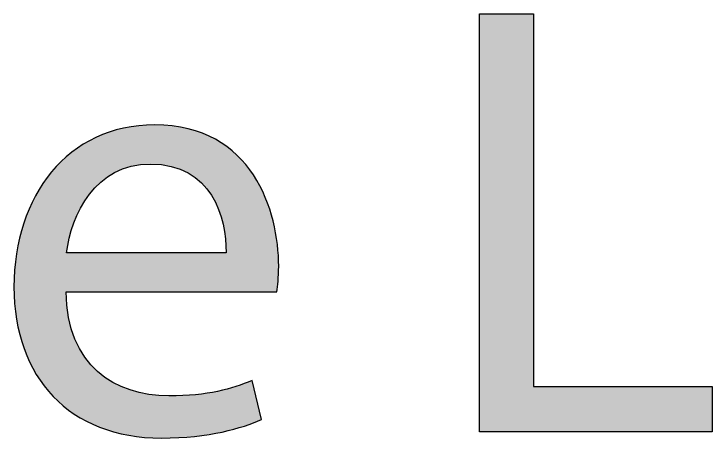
# Model space of a CAD drawing. Extents: x 4 to 601, y -234 to -4.
# Drawn here: x 480.19 to 490.32, y -162.56 to -156.4 of the extents above; entities that cross this region are included whole.
import ezdxf

# ---------------------------------------------------------------- set-up
doc = ezdxf.new("R2010")
doc.units = 0
doc.layers.add('LAYER_1', color=7, linetype='CONTINUOUS')

# ---------------------------------------------------------------- blocks, each defined once
blk = doc.blocks.new('*U6')
at = {"layer": 'LAYER_1', "color": 250}
for points in [[(481.761, -158.652), (481.647, -158.096), (481.761, -158.065)], [(481.776, -158.648), (481.761, -158.065), (481.776, -158.061)], [(481.851, -158.624), (481.776, -158.061), (481.851, -158.049)], [(481.871, -158.618), (481.851, -158.049), (481.871, -158.046)], [(481.886, -158.613), (481.871, -158.046), (481.886, -158.043)], [(481.997, -158.593), (481.886, -158.043), (481.997, -158.026)], [(482.021, -158.589), (481.997, -158.026), (482.021, -158.024)], [(482.083, -158.585), (482.021, -158.024), (482.083, -158.021)], [(482.145, -158.582), (482.083, -158.021), (482.145, -158.018)], [(482.166, -158.581), (482.145, -158.018), (482.166, -158.017)], [(482.229, -158.584), (482.166, -158.017), (482.229, -158.014)], [(482.166, -158.581), (482.166, -158.017), (482.229, -158.584)], [(482.229, -158.584), (482.229, -158.014), (482.325, -158.59)], [(482.325, -158.59), (482.325, -158.019), (482.328, -158.59)], [(482.328, -158.59), (482.328, -158.019), (482.436, -158.609)], [(482.436, -158.609), (482.436, -158.025), (482.469, -158.615)], [(482.469, -158.615), (482.469, -158.027), (482.483, -158.62)], [(482.483, -158.62), (482.483, -158.028), (482.599, -158.656)], [(482.599, -158.656), (482.599, -158.048), (482.714, -158.711)], [(482.714, -158.711), (482.714, -158.069), (482.714, -158.711)], [(482.714, -158.711), (482.714, -158.069), (482.807, -158.771)], [(481.398, -158.889), (481.374, -158.196), (481.398, -158.186)], [(481.427, -158.861), (481.398, -158.186), (481.427, -158.174)], [(481.446, -158.843), (481.427, -158.174), (481.446, -158.167)], [(481.542, -158.769), (481.446, -158.167), (481.542, -158.129)], [(481.569, -158.752), (481.542, -158.129), (481.569, -158.118)], [(481.62, -158.721), (481.569, -158.118), (481.62, -158.104)], [(481.632, -158.713), (481.62, -158.104), (481.632, -158.1)], [(481.647, -158.705), (481.632, -158.1), (481.647, -158.096)], [(482.807, -158.771), (482.807, -158.098), (482.817, -158.778)], [(482.817, -158.778), (482.817, -158.101), (482.822, -158.782)], [(482.822, -158.782), (482.822, -158.103), (482.907, -158.855)], [(482.907, -158.855), (482.907, -158.129), (482.923, -158.872)], [(482.923, -158.872), (482.923, -158.134), (482.985, -158.941)], [(482.985, -158.941), (482.985, -158.163), (483.052, -159.035)], [(481.212, -159.116), (481.192, -158.294), (481.212, -158.283)], [(481.213, -159.115), (481.212, -158.283), (481.213, -158.283)], [(481.237, -159.081), (481.213, -158.283), (481.237, -158.27)], [(481.281, -159.018), (481.237, -158.27), (481.281, -158.246)], [(481.359, -158.927), (481.281, -158.246), (481.359, -158.204)], [(481.374, -158.912), (481.359, -158.204), (481.374, -158.196)], [(483.052, -159.035), (483.052, -158.195), (483.109, -159.135)], [(483.109, -159.135), (483.109, -158.221), (483.11, -159.138)], [(483.11, -159.138), (483.11, -158.222), (483.14, -159.205)], [(483.14, -159.205), (483.14, -158.241), (483.155, -159.239)], [(483.155, -159.239), (483.155, -158.251), (483.207, -159.409)], [(483.207, -159.409), (483.207, -158.284), (483.221, -159.454)], [(481.054, -159.435), (481.024, -158.41), (481.054, -158.39)], [(481.061, -159.421), (481.054, -158.39), (481.061, -158.385)], [(481.071, -159.398), (481.061, -158.385), (481.071, -158.378)], [(481.151, -159.219), (481.071, -158.378), (481.151, -158.322)], [(481.192, -159.15), (481.151, -158.322), (481.192, -158.294)], [(483.221, -159.454), (483.221, -158.293), (483.256, -159.668)], [(483.256, -159.668), (483.256, -158.315), (483.264, -159.868)], [(480.942, -162.121), (480.9, -158.519), (480.942, -158.483)], [(480.95, -160.435), (480.942, -158.483), (480.95, -158.475)], [(480.978, -159.709), (480.95, -158.475), (480.978, -158.451)], [(480.988, -159.655), (480.978, -158.451), (480.988, -158.442)], [(481.024, -159.534), (480.988, -158.442), (481.024, -158.41)], [(480.871, -162.063), (480.754, -158.671), (480.871, -158.545)], [(480.9, -162.09), (480.871, -158.545), (480.9, -158.519)], [(480.871, -162.063), (480.871, -158.545), (480.9, -162.09)], [(480.9, -162.09), (480.9, -158.519), (480.942, -162.121)], [(480.754, -161.954), (480.731, -158.695), (480.754, -158.671)], [(480.754, -161.954), (480.754, -158.671), (480.871, -162.063)], [(480.731, -161.927), (480.624, -158.839), (480.731, -158.695)], [(480.731, -161.927), (480.731, -158.695), (480.754, -161.954)], [(480.607, -161.777), (480.51, -159.022), (480.607, -158.862)], [(480.624, -161.802), (480.607, -158.862), (480.624, -158.839)], [(480.607, -161.777), (480.607, -158.862), (480.624, -161.802)], [(480.624, -161.802), (480.624, -158.839), (480.731, -161.927)], [(480.497, -161.612), (480.412, -159.218), (480.497, -159.042)], [(480.51, -161.635), (480.497, -159.042), (480.51, -159.022)], [(480.497, -161.612), (480.497, -159.042), (480.51, -161.635)], [(480.51, -161.635), (480.51, -159.022), (480.607, -161.777)], [(480.404, -161.434), (480.332, -159.427), (480.404, -159.236)], [(480.412, -161.454), (480.404, -159.236), (480.412, -159.218)], [(480.404, -161.434), (480.404, -159.236), (480.412, -161.454)], [(480.412, -161.454), (480.412, -159.218), (480.497, -161.612)], [(480.326, -161.243), (480.268, -159.647), (480.326, -159.441)], [(480.332, -161.26), (480.326, -159.441), (480.332, -159.427)], [(480.326, -161.243), (480.326, -159.441), (480.332, -161.26)], [(480.332, -161.26), (480.332, -159.427), (480.404, -161.434)], [(480.265, -161.039), (480.223, -159.878), (480.265, -159.658)], [(480.268, -161.053), (480.265, -159.658), (480.268, -159.647)], [(480.265, -161.039), (480.265, -159.658), (480.268, -161.053)], [(480.268, -161.053), (480.268, -159.647), (480.326, -161.243)], [(480.221, -160.824), (480.195, -160.117), (480.221, -159.885)], [(480.223, -160.834), (480.221, -159.885), (480.223, -159.878)], [(480.221, -160.824), (480.221, -159.885), (480.223, -160.834)], [(480.223, -160.834), (480.223, -159.878), (480.265, -161.039)], [(480.195, -160.596), (480.186, -160.363), (480.195, -160.12)], [(480.195, -160.604), (480.195, -160.12), (480.195, -160.117)], [(480.195, -160.604), (480.195, -160.117), (480.221, -160.824)], [(480.195, -160.596), (480.195, -160.12), (480.195, -160.604)], [(480.942, -162.121), (480.942, -160.435), (480.95, -162.128)], [(480.95, -162.128), (480.95, -160.525), (480.978, -162.149)], [(480.978, -162.149), (480.978, -160.807), (480.988, -162.156)], [(480.988, -162.156), (480.988, -160.84), (481.024, -162.183)], [(481.024, -162.183), (481.024, -160.964), (481.054, -162.206)], [(481.054, -162.206), (481.054, -161.066), (481.061, -162.21)], [(481.061, -162.21), (481.061, -161.087), (481.071, -162.217)], [(481.071, -162.217), (481.071, -161.123), (481.151, -162.264)], [(481.151, -162.264), (481.151, -161.27), (481.192, -162.288)], [(481.192, -162.288), (481.192, -161.345), (481.212, -162.3)], [(481.212, -162.3), (481.212, -161.382), (481.213, -162.3)], [(481.213, -162.3), (481.213, -161.384), (481.237, -162.314)], [(481.237, -162.314), (481.237, -161.41), (481.281, -162.334)], [(481.281, -162.334), (481.281, -161.461), (481.359, -162.369)], [(481.359, -162.369), (481.359, -161.548), (481.374, -162.376)], [(481.374, -162.376), (481.374, -161.565), (481.398, -162.387)], [(481.398, -162.387), (481.398, -161.592), (481.427, -162.4)], [(481.427, -162.4), (481.427, -161.613), (481.446, -162.407)], [(481.446, -162.407), (481.446, -161.626), (481.542, -162.438)], [(481.542, -162.438), (481.542, -161.695), (481.569, -162.448)], [(481.569, -162.448), (481.569, -161.714), (481.62, -162.464)], [(483.642, -162.341), (483.551, -161.756), (483.642, -161.722)], [(481.62, -162.464), (481.62, -161.751), (481.632, -162.469)], [(481.632, -162.469), (481.632, -161.756), (481.647, -162.472)], [(481.647, -162.472), (481.647, -161.763), (481.761, -162.498)], [(481.761, -162.498), (481.761, -161.813), (481.776, -162.501)], [(481.776, -162.501), (481.776, -161.82), (481.851, -162.518)], [(483.408, -162.417), (483.276, -161.845), (483.408, -161.81)], [(483.423, -162.413), (483.408, -161.81), (483.423, -161.804)], [(483.53, -162.384), (483.423, -161.804), (483.53, -161.764)], [(483.551, -162.376), (483.53, -161.764), (483.551, -161.756)], [(481.851, -162.518), (481.851, -161.852), (481.871, -162.521)], [(481.871, -162.521), (481.871, -161.861), (481.886, -162.523)], [(481.886, -162.523), (481.886, -161.865), (481.997, -162.537)], [(481.997, -162.537), (481.997, -161.891), (482.021, -162.54)], [(482.021, -162.54), (482.021, -161.897), (482.083, -162.548)], [(482.083, -162.548), (482.083, -161.911), (482.145, -162.551)], [(482.145, -162.551), (482.145, -161.926), (482.166, -162.552)], [(482.166, -162.552), (482.166, -161.927), (482.229, -162.555)], [(482.229, -162.555), (482.229, -161.932), (482.325, -162.559)], [(482.714, -162.539), (482.599, -161.94), (482.714, -161.934)], [(482.807, -162.534), (482.714, -161.934), (482.807, -161.93)], [(482.714, -162.539), (482.714, -161.934), (482.714, -161.934)], [(482.817, -162.533), (482.807, -161.93), (482.817, -161.93)], [(482.822, -162.532), (482.817, -161.93), (482.822, -161.929)], [(482.907, -162.518), (482.822, -161.929), (482.907, -161.917)], [(482.923, -162.516), (482.907, -161.917), (482.923, -161.914)], [(482.985, -162.506), (482.923, -161.914), (482.985, -161.905)], [(483.052, -162.496), (482.985, -161.905), (483.052, -161.895)], [(483.109, -162.487), (483.052, -161.895), (483.109, -161.886)], [(483.11, -162.486), (483.109, -161.886), (483.11, -161.886)], [(483.14, -162.482), (483.11, -161.886), (483.14, -161.882)], [(483.155, -162.479), (483.14, -161.882), (483.155, -161.878)], [(483.207, -162.471), (483.155, -161.878), (483.207, -161.864)], [(483.221, -162.467), (483.207, -161.864), (483.221, -161.86)], [(483.256, -162.458), (483.221, -161.86), (483.256, -161.851)], [(483.264, -162.456), (483.256, -161.851), (483.264, -161.849)], [(483.276, -162.452), (483.264, -161.849), (483.276, -161.845)], [(482.325, -162.559), (482.325, -161.939), (482.328, -162.559)], [(482.469, -162.552), (482.436, -161.947), (482.469, -161.945)], [(482.483, -162.551), (482.469, -161.945), (482.483, -161.945)], [(482.599, -162.545), (482.483, -161.945), (482.599, -161.94)]]:
    blk.add_solid(points, dxfattribs=at)
at = {"layer": 'LAYER_1', "color": 250, "extrusion": (0, 0, -1)}
for points in [[(-481.761, -158.652), (-481.761, -158.065), (-481.776, -158.648)], [(-481.776, -158.648), (-481.776, -158.061), (-481.851, -158.624)], [(-481.851, -158.624), (-481.851, -158.049), (-481.871, -158.618)], [(-481.871, -158.618), (-481.871, -158.046), (-481.886, -158.613)], [(-481.886, -158.613), (-481.886, -158.043), (-481.997, -158.593)], [(-481.997, -158.593), (-481.997, -158.026), (-482.021, -158.589)], [(-482.021, -158.589), (-482.021, -158.024), (-482.083, -158.585)], [(-482.083, -158.585), (-482.083, -158.021), (-482.145, -158.582)], [(-482.145, -158.582), (-482.145, -158.018), (-482.166, -158.581)], [(-482.325, -158.59), (-482.229, -158.014), (-482.325, -158.019)], [(-482.328, -158.59), (-482.325, -158.019), (-482.328, -158.019)], [(-482.436, -158.609), (-482.328, -158.019), (-482.436, -158.025)], [(-482.469, -158.615), (-482.436, -158.025), (-482.469, -158.027)], [(-482.483, -158.62), (-482.469, -158.027), (-482.483, -158.028)], [(-482.599, -158.656), (-482.483, -158.028), (-482.599, -158.048)], [(-482.714, -158.711), (-482.599, -158.048), (-482.714, -158.069)], [(-482.714, -158.711), (-482.714, -158.069), (-482.714, -158.069)], [(-482.807, -158.771), (-482.714, -158.069), (-482.807, -158.098)], [(-481.398, -158.889), (-481.398, -158.186), (-481.427, -158.861)], [(-481.427, -158.861), (-481.427, -158.174), (-481.446, -158.843)], [(-481.446, -158.843), (-481.446, -158.167), (-481.542, -158.769)], [(-481.542, -158.769), (-481.542, -158.129), (-481.569, -158.752)], [(-481.569, -158.752), (-481.569, -158.118), (-481.62, -158.721)], [(-481.62, -158.721), (-481.62, -158.104), (-481.632, -158.713)], [(-481.632, -158.713), (-481.632, -158.1), (-481.647, -158.705)], [(-481.647, -158.705), (-481.647, -158.096), (-481.761, -158.652)], [(-482.817, -158.778), (-482.807, -158.098), (-482.817, -158.101)], [(-482.822, -158.782), (-482.817, -158.101), (-482.822, -158.103)], [(-482.907, -158.855), (-482.822, -158.103), (-482.907, -158.129)], [(-482.923, -158.872), (-482.907, -158.129), (-482.923, -158.134)], [(-482.985, -158.941), (-482.923, -158.134), (-482.985, -158.163)], [(-483.052, -159.035), (-482.985, -158.163), (-483.052, -158.195)], [(-481.212, -159.116), (-481.212, -158.283), (-481.213, -159.115)], [(-481.213, -159.115), (-481.213, -158.283), (-481.237, -159.081)], [(-481.237, -159.081), (-481.237, -158.27), (-481.281, -159.018)], [(-481.281, -159.018), (-481.281, -158.246), (-481.359, -158.927)], [(-481.359, -158.927), (-481.359, -158.204), (-481.374, -158.912)], [(-481.374, -158.912), (-481.374, -158.196), (-481.398, -158.889)], [(-483.109, -159.135), (-483.052, -158.195), (-483.109, -158.221)], [(-483.11, -159.138), (-483.109, -158.221), (-483.11, -158.222)], [(-483.14, -159.205), (-483.11, -158.222), (-483.14, -158.241)], [(-483.155, -159.239), (-483.14, -158.241), (-483.155, -158.251)], [(-483.207, -159.409), (-483.155, -158.251), (-483.207, -158.284)], [(-483.221, -159.454), (-483.207, -158.284), (-483.221, -158.293)], [(-481.054, -159.435), (-481.054, -158.39), (-481.061, -159.421)], [(-481.061, -159.421), (-481.061, -158.385), (-481.071, -159.398)], [(-481.071, -159.398), (-481.071, -158.378), (-481.151, -159.219)], [(-481.151, -159.219), (-481.151, -158.322), (-481.192, -159.15)], [(-481.192, -159.15), (-481.192, -158.294), (-481.212, -159.116)], [(-483.256, -159.668), (-483.221, -158.293), (-483.256, -158.315)], [(-483.264, -159.868), (-483.256, -158.315), (-483.264, -158.32)], [(-483.264, -160.435), (-483.264, -158.32), (-483.276, -160.435)], [(-483.276, -160.435), (-483.264, -158.32), (-483.276, -158.328)], [(-483.276, -160.435), (-483.276, -158.328), (-483.408, -160.435)], [(-483.408, -160.435), (-483.276, -158.328), (-483.408, -158.439)], [(-480.942, -160.435), (-480.942, -158.483), (-480.95, -160.435)], [(-480.95, -159.868), (-480.95, -158.475), (-480.978, -159.709)], [(-480.978, -159.709), (-480.978, -158.451), (-480.988, -159.655)], [(-480.988, -159.655), (-480.988, -158.442), (-481.024, -159.534)], [(-481.024, -159.534), (-481.024, -158.41), (-481.054, -159.435)], [(-483.408, -160.435), (-483.408, -158.439), (-483.423, -160.435)], [(-483.423, -160.435), (-483.408, -158.439), (-483.423, -158.452)], [(-483.423, -160.435), (-483.423, -158.452), (-483.53, -160.435)], [(-483.53, -160.435), (-483.423, -158.452), (-483.53, -158.567)], [(-483.53, -160.435), (-483.53, -158.567), (-483.551, -160.435)], [(-483.551, -160.435), (-483.53, -158.567), (-483.551, -158.59)], [(-483.551, -160.435), (-483.551, -158.59), (-483.642, -160.435)], [(-483.642, -160.435), (-483.551, -158.59), (-483.642, -158.712)], [(-483.642, -160.435), (-483.642, -158.712), (-483.662, -160.435)], [(-483.662, -160.435), (-483.642, -158.712), (-483.662, -158.739)], [(-483.662, -160.435), (-483.662, -158.739), (-483.777, -160.435)], [(-483.777, -160.435), (-483.662, -158.739), (-483.777, -158.956)], [(-483.777, -160.435), (-483.777, -158.956), (-483.834, -160.435)], [(-483.834, -160.435), (-483.777, -158.956), (-483.834, -159.064)], [(-483.834, -160.435), (-483.834, -159.064), (-483.947, -160.435)], [(-483.947, -160.435), (-483.834, -159.064), (-483.947, -159.407)], [(-483.947, -160.435), (-483.947, -159.407), (-484.002, -160.435)], [(-484.002, -160.435), (-483.947, -159.407), (-484.002, -159.705)], [(-484.002, -160.435), (-484.002, -159.705), (-484.01, -160.327)], [(-484.01, -160.327), (-484.002, -159.705), (-484.01, -159.748)], [(-484.01, -160.327), (-484.01, -159.748), (-484.029, -160.066)], [(-480.95, -160.435), (-480.95, -159.868), (-480.978, -160.435)], [(-480.978, -160.435), (-480.95, -159.868), (-480.978, -159.868)], [(-480.978, -160.435), (-480.978, -159.868), (-480.988, -160.435)], [(-480.988, -160.435), (-480.978, -159.868), (-480.988, -159.868)], [(-480.988, -160.435), (-480.988, -159.868), (-481.024, -160.435)], [(-481.024, -160.435), (-480.988, -159.868), (-481.024, -159.868)], [(-481.024, -160.435), (-481.024, -159.868), (-481.054, -160.435)], [(-481.054, -160.435), (-481.024, -159.868), (-481.054, -159.868)], [(-481.054, -160.435), (-481.054, -159.868), (-481.061, -160.435)], [(-481.061, -160.435), (-481.054, -159.868), (-481.061, -159.868)], [(-481.061, -160.435), (-481.061, -159.868), (-481.071, -160.435)], [(-481.071, -160.435), (-481.061, -159.868), (-481.071, -159.868)], [(-481.071, -160.435), (-481.071, -159.868), (-481.151, -160.435)], [(-481.151, -160.435), (-481.071, -159.868), (-481.151, -159.868)], [(-481.151, -160.435), (-481.151, -159.868), (-481.192, -160.435)], [(-481.192, -160.435), (-481.151, -159.868), (-481.192, -159.868)], [(-481.192, -160.435), (-481.192, -159.868), (-481.212, -160.435)], [(-481.212, -160.435), (-481.192, -159.868), (-481.212, -159.868)], [(-481.212, -160.435), (-481.212, -159.868), (-481.213, -160.435)], [(-481.213, -160.435), (-481.212, -159.868), (-481.213, -159.868)], [(-481.213, -160.435), (-481.213, -159.868), (-481.237, -160.435)], [(-481.237, -160.435), (-481.213, -159.868), (-481.237, -159.868)], [(-481.237, -160.435), (-481.237, -159.868), (-481.281, -160.435)], [(-481.281, -160.435), (-481.237, -159.868), (-481.281, -159.868)], [(-481.281, -160.435), (-481.281, -159.868), (-481.359, -160.435)], [(-481.359, -160.435), (-481.281, -159.868), (-481.359, -159.868)], [(-481.359, -160.435), (-481.359, -159.868), (-481.374, -160.435)], [(-481.374, -160.435), (-481.359, -159.868), (-481.374, -159.868)], [(-481.374, -160.435), (-481.374, -159.868), (-481.398, -160.435)], [(-481.398, -160.435), (-481.374, -159.868), (-481.398, -159.868)], [(-481.398, -160.435), (-481.398, -159.868), (-481.427, -160.435)], [(-481.427, -160.435), (-481.398, -159.868), (-481.427, -159.868)], [(-481.427, -160.435), (-481.427, -159.868), (-481.446, -160.435)], [(-481.446, -160.435), (-481.427, -159.868), (-481.446, -159.868)], [(-481.446, -160.435), (-481.446, -159.868), (-481.542, -160.435)], [(-481.542, -160.435), (-481.446, -159.868), (-481.542, -159.868)], [(-481.542, -160.435), (-481.542, -159.868), (-481.569, -160.435)], [(-481.569, -160.435), (-481.542, -159.868), (-481.569, -159.868)], [(-481.569, -160.435), (-481.569, -159.868), (-481.62, -160.435)], [(-481.62, -160.435), (-481.569, -159.868), (-481.62, -159.868)], [(-481.62, -160.435), (-481.62, -159.868), (-481.632, -160.435)], [(-481.632, -160.435), (-481.62, -159.868), (-481.632, -159.868)], [(-481.632, -160.435), (-481.632, -159.868), (-481.647, -160.435)], [(-481.647, -160.435), (-481.632, -159.868), (-481.647, -159.868)], [(-481.647, -160.435), (-481.647, -159.868), (-481.761, -160.435)], [(-481.761, -160.435), (-481.647, -159.868), (-481.761, -159.868)], [(-481.761, -160.435), (-481.761, -159.868), (-481.776, -160.435)], [(-481.776, -160.435), (-481.761, -159.868), (-481.776, -159.868)], [(-481.776, -160.435), (-481.776, -159.868), (-481.851, -160.435)], [(-481.851, -160.435), (-481.776, -159.868), (-481.851, -159.868)], [(-481.851, -160.435), (-481.851, -159.868), (-481.871, -160.435)], [(-481.871, -160.435), (-481.851, -159.868), (-481.871, -159.868)], [(-481.871, -160.435), (-481.871, -159.868), (-481.886, -160.435)], [(-481.886, -160.435), (-481.871, -159.868), (-481.886, -159.868)], [(-481.886, -160.435), (-481.886, -159.868), (-481.997, -160.435)], [(-481.997, -160.435), (-481.886, -159.868), (-481.997, -159.868)], [(-481.997, -160.435), (-481.997, -159.868), (-482.021, -160.435)], [(-482.021, -160.435), (-481.997, -159.868), (-482.021, -159.868)], [(-482.021, -160.435), (-482.021, -159.868), (-482.083, -160.435)], [(-482.083, -160.435), (-482.021, -159.868), (-482.083, -159.868)], [(-482.083, -160.435), (-482.083, -159.868), (-482.145, -160.435)], [(-482.145, -160.435), (-482.083, -159.868), (-482.145, -159.868)], [(-482.145, -160.435), (-482.145, -159.868), (-482.166, -160.435)], [(-482.166, -160.435), (-482.145, -159.868), (-482.166, -159.868)], [(-482.166, -160.435), (-482.166, -159.868), (-482.229, -160.435)], [(-482.229, -160.435), (-482.166, -159.868), (-482.229, -159.868)], [(-482.229, -160.435), (-482.229, -159.868), (-482.325, -160.435)], [(-482.325, -160.435), (-482.229, -159.868), (-482.325, -159.868)], [(-482.325, -160.435), (-482.325, -159.868), (-482.328, -160.435)], [(-482.328, -160.435), (-482.325, -159.868), (-482.328, -159.868)], [(-482.328, -160.435), (-482.328, -159.868), (-482.436, -160.435)], [(-482.436, -160.435), (-482.328, -159.868), (-482.436, -159.868)], [(-482.436, -160.435), (-482.436, -159.868), (-482.469, -160.435)], [(-482.469, -160.435), (-482.436, -159.868), (-482.469, -159.868)], [(-482.469, -160.435), (-482.469, -159.868), (-482.483, -160.435)], [(-482.483, -160.435), (-482.469, -159.868), (-482.483, -159.868)], [(-482.483, -160.435), (-482.483, -159.868), (-482.599, -160.435)], [(-482.599, -160.435), (-482.483, -159.868), (-482.599, -159.868)], [(-482.599, -160.435), (-482.599, -159.868), (-482.714, -160.435)], [(-482.714, -160.435), (-482.599, -159.868), (-482.714, -159.868)], [(-482.714, -160.435), (-482.714, -159.868), (-482.714, -160.435)], [(-482.714, -160.435), (-482.714, -159.868), (-482.714, -159.868)], [(-482.714, -160.435), (-482.714, -159.868), (-482.807, -160.435)], [(-482.807, -160.435), (-482.714, -159.868), (-482.807, -159.868)], [(-482.807, -160.435), (-482.807, -159.868), (-482.817, -160.435)], [(-482.817, -160.435), (-482.807, -159.868), (-482.817, -159.868)], [(-482.817, -160.435), (-482.817, -159.868), (-482.822, -160.435)], [(-482.822, -160.435), (-482.817, -159.868), (-482.822, -159.868)], [(-482.822, -160.435), (-482.822, -159.868), (-482.907, -160.435)], [(-482.907, -160.435), (-482.822, -159.868), (-482.907, -159.868)], [(-482.907, -160.435), (-482.907, -159.868), (-482.923, -160.435)], [(-482.923, -160.435), (-482.907, -159.868), (-482.923, -159.868)], [(-482.923, -160.435), (-482.923, -159.868), (-482.985, -160.435)], [(-482.985, -160.435), (-482.923, -159.868), (-482.985, -159.868)], [(-482.985, -160.435), (-482.985, -159.868), (-483.052, -160.435)], [(-483.052, -160.435), (-482.985, -159.868), (-483.052, -159.868)], [(-483.052, -160.435), (-483.052, -159.868), (-483.109, -160.435)], [(-483.109, -160.435), (-483.052, -159.868), (-483.109, -159.868)], [(-483.109, -160.435), (-483.109, -159.868), (-483.11, -160.435)], [(-483.11, -160.435), (-483.109, -159.868), (-483.11, -159.868)], [(-483.11, -160.435), (-483.11, -159.868), (-483.14, -160.435)], [(-483.14, -160.435), (-483.11, -159.868), (-483.14, -159.868)], [(-483.14, -160.435), (-483.14, -159.868), (-483.155, -160.435)], [(-483.155, -160.435), (-483.14, -159.868), (-483.155, -159.868)], [(-483.155, -160.435), (-483.155, -159.868), (-483.207, -160.435)], [(-483.207, -160.435), (-483.155, -159.868), (-483.207, -159.868)], [(-483.207, -160.435), (-483.207, -159.868), (-483.221, -160.435)], [(-483.221, -160.435), (-483.207, -159.868), (-483.221, -159.868)], [(-483.221, -160.435), (-483.221, -159.868), (-483.256, -160.435)], [(-483.256, -160.435), (-483.221, -159.868), (-483.256, -159.868)], [(-483.256, -160.435), (-483.256, -159.868), (-483.264, -160.435)], [(-483.264, -160.435), (-483.256, -159.868), (-483.264, -159.868)], [(-480.95, -162.128), (-480.942, -160.435), (-480.95, -160.525)], [(-480.978, -162.149), (-480.95, -160.525), (-480.978, -160.807)], [(-480.988, -162.156), (-480.978, -160.807), (-480.988, -160.84)], [(-481.024, -162.183), (-480.988, -160.84), (-481.024, -160.964)], [(-481.054, -162.206), (-481.024, -160.964), (-481.054, -161.066)], [(-481.061, -162.21), (-481.054, -161.066), (-481.061, -161.087)], [(-481.071, -162.217), (-481.061, -161.087), (-481.071, -161.123)], [(-481.151, -162.264), (-481.071, -161.123), (-481.151, -161.27)], [(-481.192, -162.288), (-481.151, -161.27), (-481.192, -161.345)], [(-481.212, -162.3), (-481.192, -161.345), (-481.212, -161.382)], [(-481.213, -162.3), (-481.212, -161.382), (-481.213, -161.384)], [(-481.237, -162.314), (-481.213, -161.384), (-481.237, -161.41)], [(-481.281, -162.334), (-481.237, -161.41), (-481.281, -161.461)], [(-481.359, -162.369), (-481.281, -161.461), (-481.359, -161.548)], [(-481.374, -162.376), (-481.359, -161.548), (-481.374, -161.565)], [(-481.398, -162.387), (-481.374, -161.565), (-481.398, -161.592)], [(-481.427, -162.4), (-481.398, -161.592), (-481.427, -161.613)], [(-481.446, -162.407), (-481.427, -161.613), (-481.446, -161.626)], [(-481.542, -162.438), (-481.446, -161.626), (-481.542, -161.695)], [(-481.569, -162.448), (-481.542, -161.695), (-481.569, -161.714)], [(-481.62, -162.464), (-481.569, -161.714), (-481.62, -161.751)], [(-483.642, -162.341), (-483.642, -161.722), (-483.662, -162.333)], [(-483.662, -162.333), (-483.642, -161.722), (-483.662, -161.806)], [(-481.632, -162.469), (-481.62, -161.751), (-481.632, -161.756)], [(-481.647, -162.472), (-481.632, -161.756), (-481.647, -161.763)], [(-481.761, -162.498), (-481.647, -161.763), (-481.761, -161.813)], [(-481.776, -162.501), (-481.761, -161.813), (-481.776, -161.82)], [(-481.851, -162.518), (-481.776, -161.82), (-481.851, -161.852)], [(-483.408, -162.417), (-483.408, -161.81), (-483.423, -162.413)], [(-483.423, -162.413), (-483.423, -161.804), (-483.53, -162.384)], [(-483.53, -162.384), (-483.53, -161.764), (-483.551, -162.376)], [(-483.551, -162.376), (-483.551, -161.756), (-483.642, -162.341)], [(-483.662, -162.333), (-483.662, -161.806), (-483.777, -162.289)], [(-481.871, -162.521), (-481.851, -161.852), (-481.871, -161.861)], [(-481.886, -162.523), (-481.871, -161.861), (-481.886, -161.865)], [(-481.997, -162.537), (-481.886, -161.865), (-481.997, -161.891)], [(-482.021, -162.54), (-481.997, -161.891), (-482.021, -161.897)], [(-482.083, -162.548), (-482.021, -161.897), (-482.083, -161.911)], [(-482.145, -162.551), (-482.083, -161.911), (-482.145, -161.926)], [(-482.166, -162.552), (-482.145, -161.926), (-482.166, -161.927)], [(-482.229, -162.555), (-482.166, -161.927), (-482.229, -161.932)], [(-482.325, -162.559), (-482.229, -161.932), (-482.325, -161.939)], [(-482.714, -162.539), (-482.714, -161.934), (-482.714, -162.539)], [(-482.714, -162.539), (-482.714, -161.934), (-482.807, -162.534)], [(-482.807, -162.534), (-482.807, -161.93), (-482.817, -162.533)], [(-482.817, -162.533), (-482.817, -161.93), (-482.822, -162.532)], [(-482.822, -162.532), (-482.822, -161.929), (-482.907, -162.518)], [(-482.907, -162.518), (-482.907, -161.917), (-482.923, -162.516)], [(-482.923, -162.516), (-482.923, -161.914), (-482.985, -162.506)], [(-482.985, -162.506), (-482.985, -161.905), (-483.052, -162.496)], [(-483.052, -162.496), (-483.052, -161.895), (-483.109, -162.487)], [(-483.109, -162.487), (-483.109, -161.886), (-483.11, -162.486)], [(-483.11, -162.486), (-483.11, -161.886), (-483.14, -162.482)], [(-483.14, -162.482), (-483.14, -161.882), (-483.155, -162.479)], [(-483.155, -162.479), (-483.155, -161.878), (-483.207, -162.471)], [(-483.207, -162.471), (-483.207, -161.864), (-483.221, -162.467)], [(-483.221, -162.467), (-483.221, -161.86), (-483.256, -162.458)], [(-483.256, -162.458), (-483.256, -161.851), (-483.264, -162.456)], [(-483.264, -162.456), (-483.264, -161.849), (-483.276, -162.452)], [(-483.276, -162.452), (-483.276, -161.845), (-483.408, -162.417)], [(-482.328, -162.559), (-482.325, -161.939), (-482.328, -161.939)], [(-482.328, -162.559), (-482.328, -161.939), (-482.436, -162.553)], [(-482.436, -162.553), (-482.328, -161.939), (-482.436, -161.947)], [(-482.436, -162.553), (-482.436, -161.947), (-482.469, -162.552)], [(-482.469, -162.552), (-482.469, -161.945), (-482.483, -162.551)], [(-482.483, -162.551), (-482.483, -161.945), (-482.599, -162.545)], [(-482.599, -162.545), (-482.599, -161.94), (-482.714, -162.539)]]:
    blk.add_solid(points, dxfattribs=at)
blk = doc.blocks.new('*U7')
at = {"layer": 'LAYER_1', "color": 250, "extrusion": (0, 0, -1)}
for points in [[(-486.944, -162.469), (-486.944, -156.403), (-487.727, -162.469)], [(-487.727, -162.469), (-486.944, -156.403), (-487.727, -156.403)]]:
    blk.add_solid(points, dxfattribs=at)
at = {"layer": 'LAYER_1', "color": 250}
for points in [[(487.727, -162.469), (487.727, -161.812), (490.319, -162.469)], [(490.319, -162.469), (487.727, -161.812), (490.319, -161.812)]]:
    blk.add_solid(points, dxfattribs=at)
blk = doc.blocks.new('BLOCK_2')
at = {"layer": 'LAYER_1'}
blk.add_lwpolyline([(486.944, -156.403), (487.727, -156.403), (487.727, -161.812), (490.319, -161.812), (490.319, -162.469), (486.944, -162.469), (486.944, -156.403)], dxfattribs=at)
for points, knots in [([(480.942, -160.435), (480.959, -161.506), (481.644, -161.947), (482.436, -161.947), (483.003, -161.947), (483.345, -161.848), (483.642, -161.722), (483.642, -161.722), (483.777, -162.289), (483.777, -162.289), (483.498, -162.415), (483.021, -162.559), (482.328, -162.559), (480.987, -162.559), (480.186, -161.677), (480.186, -160.363), (480.186, -159.049), (480.959, -158.014), (482.229, -158.014), (483.651, -158.014), (484.029, -159.265), (484.029, -160.066), (484.029, -160.228), (484.011, -160.354), (484.002, -160.435), (484.002, -160.435), (480.942, -160.435), (480.942, -160.435)], [0, 0, 0, 0, 1, 1, 1, 2, 2, 2, 3, 3, 3, 4, 4, 4, 5, 5, 5, 6, 6, 6, 7, 7, 7, 8, 8, 8, 9, 9, 9, 9]), ([(483.264, -159.868), (483.273, -159.364), (483.057, -158.581), (482.166, -158.581), (481.365, -158.581), (481.014, -159.319), (480.95, -159.868), (480.95, -159.868), (483.264, -159.868), (483.264, -159.868)], [0, 0, 0, 0, 1, 1, 1, 2, 2, 2, 3, 3, 3, 3])]:
    blk.add_open_spline(points, degree=3, knots=knots, dxfattribs=at)
at = {"layer": 'LAYER_1', "color": 250}
for name in ['*U7', '*U6']:
    blk.add_blockref(name, (0, 0), dxfattribs=at)

msp = doc.modelspace()

# ---------------------------------------------------------------- block references
at = {"layer": 'LAYER_1'}
msp.add_blockref('BLOCK_2', (0, 0), dxfattribs=at)

doc.saveas('drawing.dxf')
